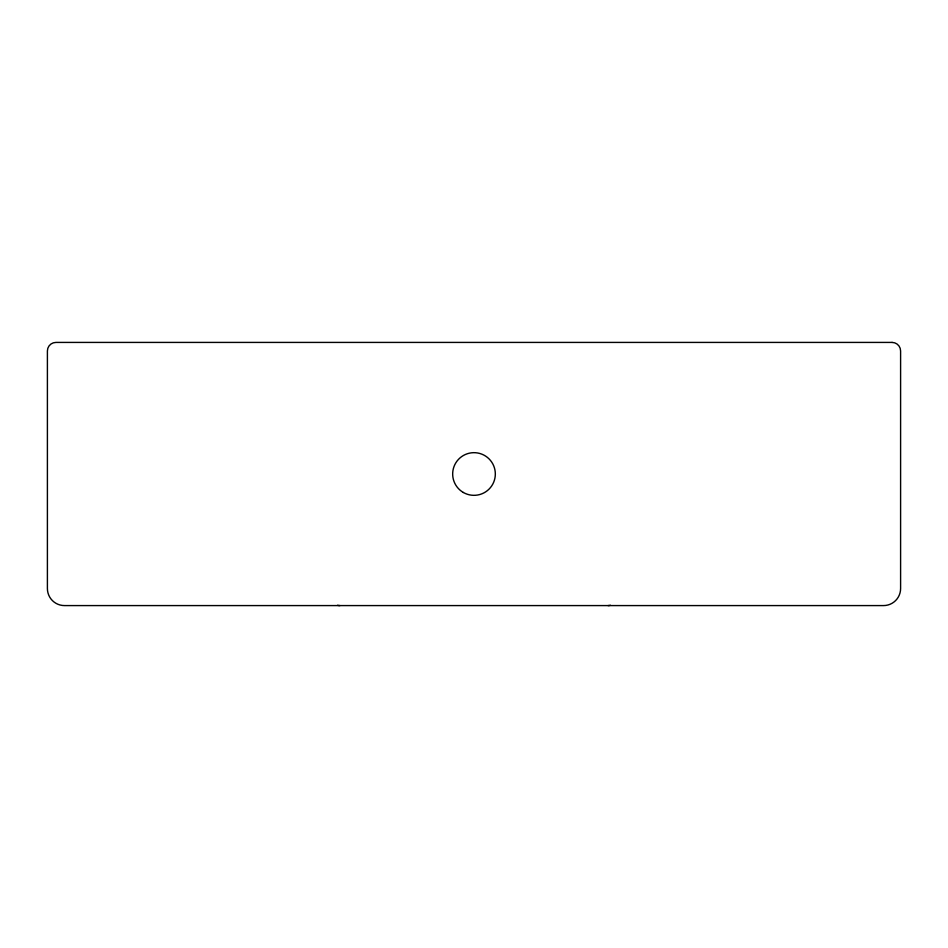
<?xml version="1.0" encoding="UTF-8"?>
<svg xmlns="http://www.w3.org/2000/svg" width="948" height="948" viewBox="0 0 948 948"><rect width="100%" height="100%" fill="white"/><g stroke="black" fill="none" stroke-linecap="round" stroke-linejoin="round"><path stroke-width="1.42" d="M610.405 605.251A8.532 8.532 0 0 1 608.059 605.582M339.941 605.582A8.532 8.532 0 0 1 337.583 605.251M892.068 342.418L55.932 342.418A8.532 8.532 0 0 0 47.4 350.95L47.4 588.518A17.064 17.064 0 0 0 64.464 605.582L883.536 605.582A17.064 17.064 0 0 0 900.6 588.518L900.6 350.95A8.532 8.532 0 0 0 892.068 342.418M463.335 492.474A21.33 21.33 0 0 0 495.33 474A21.33 21.33 0 0 0 463.335 455.526A21.33 21.33 0 0 0 463.335 492.474"/></g></svg>
